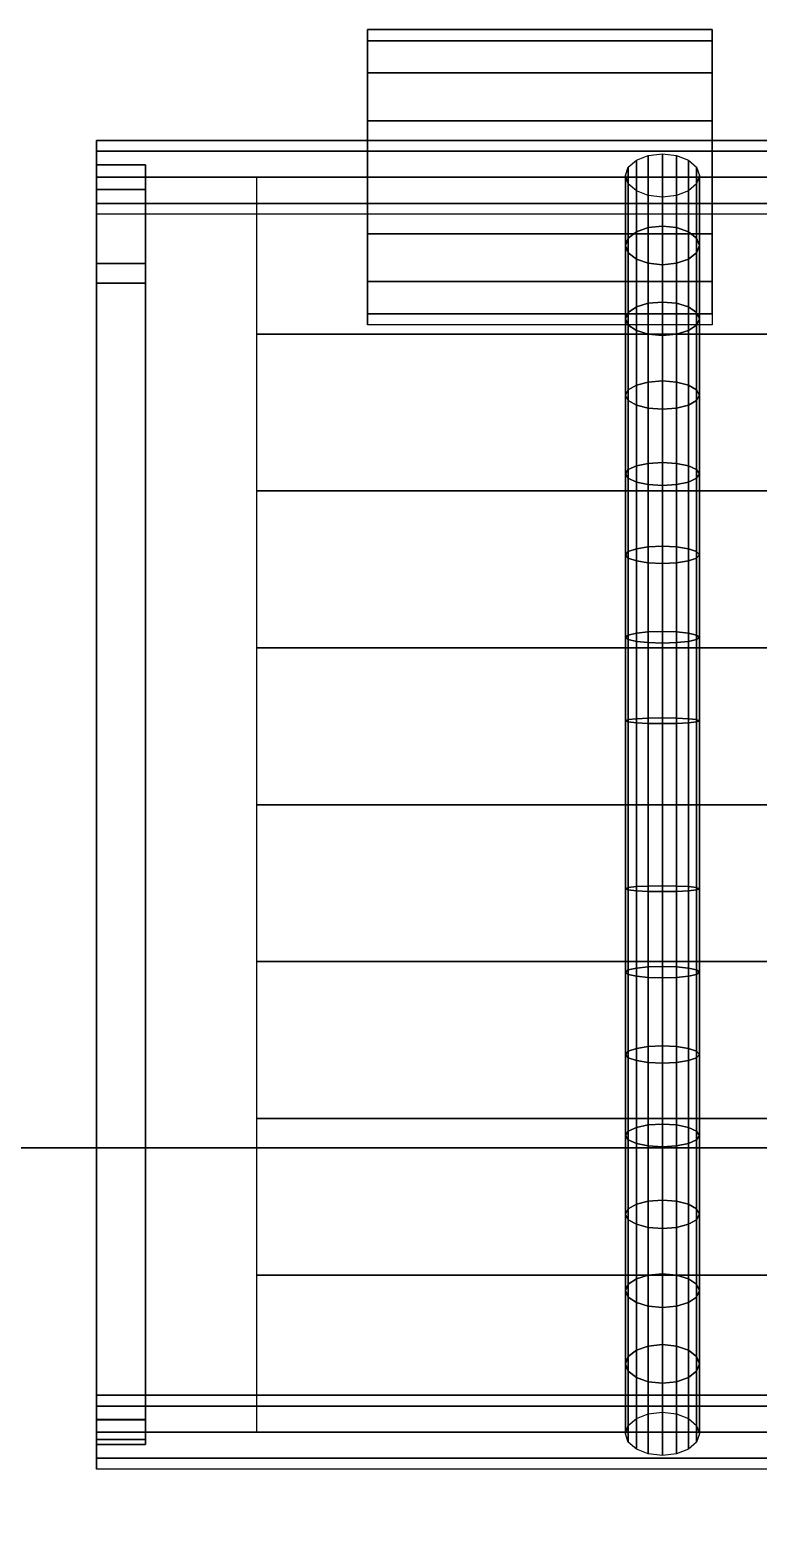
# Model space of a CAD drawing. Extents: x -45 to 195, y -45 to 195.
# Drawn here: x 14.8 to 44.4, y 135.2 to 195.4 of the extents above; entities that cross this region are included whole.
import ezdxf

# ---------------------------------------------------------------- set-up
doc = ezdxf.new("R2010")
doc.units = 0
doc.header["$MEASUREMENT"] = 0
doc.layers.get('0').update_dxf_attribs({"linetype": 'CONTINUOUS'})

msp = doc.modelspace()

# ---------------------------------------------------------------- linework, layer by layer
at = {"extrusion": (-1, 0, 0)}
msp.add_line((19.494, 189.94), (19.494, 137.94), dxfattribs=at)
at = {"color": 7}
msp.add_line((0, 150, 72), (150, 150, 72), dxfattribs=at)
at = {"extrusion": (-1, 0, 0)}
for centre, radius in [((-189.44, 65.5, -28.509), 6), ((-189.44, 65.5, -17.494), 1.5), ((-189.44, 46, -17.494), 1.5), ((-138.44, 46, -17.494), 1.5)]:
    msp.add_circle(centre, radius, dxfattribs=at)
for points in [[(39.92, 187.392, 43.229), (39.434, 187.223, 43.506), (39.434, 190.132, 45.45), (39.92, 190.323, 45.187)], [(40.494, 187.452, 43.131), (39.92, 187.392, 43.229), (39.92, 190.323, 45.187), (40.494, 190.39, 45.094)], [(41.068, 187.392, 43.229), (40.494, 187.452, 43.131), (40.494, 190.39, 45.094), (41.068, 190.323, 45.187)], [(41.555, 187.223, 43.506), (41.068, 187.392, 43.229), (41.068, 190.323, 45.187), (41.555, 190.132, 45.45)], [(39.108, 186.968, 43.921), (38.994, 186.668, 44.41), (38.994, 189.508, 46.308), (39.108, 189.846, 45.843)], [(39.434, 187.223, 43.506), (39.108, 186.968, 43.921), (39.108, 189.846, 45.843), (39.434, 190.132, 45.45)], [(41.88, 186.968, 43.921), (41.555, 187.223, 43.506), (41.555, 190.132, 45.45), (41.88, 189.846, 45.843)], [(41.994, 186.668, 44.41), (41.88, 186.968, 43.921), (41.88, 189.846, 45.843), (41.994, 189.508, 46.308)], [(38.994, 186.668, 44.41), (39.108, 186.368, 44.9), (39.108, 189.171, 46.772), (38.994, 189.508, 46.308)], [(39.108, 186.368, 44.9), (39.434, 186.114, 45.315), (39.434, 188.885, 47.166), (39.108, 189.171, 46.772)], [(41.555, 186.114, 45.315), (41.88, 186.368, 44.9), (41.88, 189.171, 46.772), (41.555, 188.885, 47.166)], [(41.88, 186.368, 44.9), (41.994, 186.668, 44.41), (41.994, 189.508, 46.308), (41.88, 189.171, 46.772)], [(39.434, 186.114, 45.315), (39.92, 185.944, 45.592), (39.92, 188.694, 47.429), (39.434, 188.885, 47.166)], [(39.92, 185.944, 45.592), (40.494, 185.885, 45.689), (40.494, 188.627, 47.521), (39.92, 188.694, 47.429)], [(40.494, 185.885, 45.689), (41.068, 185.944, 45.592), (41.068, 188.694, 47.429), (40.494, 188.627, 47.521)], [(41.068, 185.944, 45.592), (41.555, 186.114, 45.315), (41.555, 188.885, 47.166), (41.068, 188.694, 47.429)], [(39.92, 184.317, 41.506), (39.434, 184.17, 41.796), (39.434, 187.223, 43.506), (39.92, 187.392, 43.229)], [(40.494, 184.369, 41.405), (39.92, 184.317, 41.506), (39.92, 187.392, 43.229), (40.494, 187.452, 43.131)], [(41.068, 184.317, 41.506), (40.494, 184.369, 41.405), (40.494, 187.452, 43.131), (41.068, 187.392, 43.229)], [(41.555, 184.17, 41.796), (41.068, 184.317, 41.506), (41.068, 187.392, 43.229), (41.555, 187.223, 43.506)], [(39.108, 183.949, 42.23), (38.994, 183.688, 42.741), (38.994, 186.668, 44.41), (39.108, 186.968, 43.921)], [(39.434, 184.17, 41.796), (39.108, 183.949, 42.23), (39.108, 186.968, 43.921), (39.434, 187.223, 43.506)], [(41.88, 183.949, 42.23), (41.555, 184.17, 41.796), (41.555, 187.223, 43.506), (41.88, 186.968, 43.921)], [(41.994, 183.688, 42.741), (41.88, 183.949, 42.23), (41.88, 186.968, 43.921), (41.994, 186.668, 44.41)], [(38.994, 183.688, 42.741), (39.108, 183.428, 43.253), (39.108, 186.368, 44.9), (38.994, 186.668, 44.41)], [(39.108, 183.428, 43.253), (39.434, 183.207, 43.686), (39.434, 186.114, 45.315), (39.108, 186.368, 44.9)], [(39.434, 183.207, 43.686), (39.92, 183.059, 43.976), (39.92, 185.944, 45.592), (39.434, 186.114, 45.315)], [(41.068, 183.059, 43.976), (41.555, 183.207, 43.686), (41.555, 186.114, 45.315), (41.068, 185.944, 45.592)], [(41.555, 183.207, 43.686), (41.88, 183.428, 43.253), (41.88, 186.368, 44.9), (41.555, 186.114, 45.315)], [(41.88, 183.428, 43.253), (41.994, 183.688, 42.741), (41.994, 186.668, 44.41), (41.88, 186.368, 44.9)], [(39.92, 183.059, 43.976), (40.494, 183.007, 44.078), (40.494, 185.885, 45.689), (39.92, 185.944, 45.592)], [(40.494, 183.007, 44.078), (41.068, 183.059, 43.976), (41.068, 185.944, 45.592), (40.494, 185.885, 45.689)], [(39.92, 181.117, 40.031), (39.434, 180.992, 40.331), (39.434, 184.17, 41.796), (39.92, 184.317, 41.506)], [(40.494, 181.16, 39.925), (39.92, 181.117, 40.031), (39.92, 184.317, 41.506), (40.494, 184.369, 41.405)], [(41.068, 181.117, 40.031), (40.494, 181.16, 39.925), (40.494, 184.369, 41.405), (41.068, 184.317, 41.506)], [(41.555, 180.992, 40.331), (41.068, 181.117, 40.031), (41.068, 184.317, 41.506), (41.555, 184.17, 41.796)], [(39.108, 180.806, 40.781), (38.994, 180.586, 41.311), (38.994, 183.688, 42.741), (39.108, 183.949, 42.23)], [(38.994, 180.586, 41.311), (39.108, 180.367, 41.842), (39.108, 183.428, 43.253), (38.994, 183.688, 42.741)], [(39.434, 180.992, 40.331), (39.108, 180.806, 40.781), (39.108, 183.949, 42.23), (39.434, 184.17, 41.796)], [(41.88, 180.806, 40.781), (41.555, 180.992, 40.331), (41.555, 184.17, 41.796), (41.88, 183.949, 42.23)], [(41.994, 180.586, 41.311), (41.88, 180.806, 40.781), (41.88, 183.949, 42.23), (41.994, 183.688, 42.741)], [(41.88, 180.367, 41.842), (41.994, 180.586, 41.311), (41.994, 183.688, 42.741), (41.88, 183.428, 43.253)], [(39.108, 180.367, 41.842), (39.434, 180.18, 42.291), (39.434, 183.207, 43.686), (39.108, 183.428, 43.253)], [(39.434, 180.18, 42.291), (39.92, 180.056, 42.592), (39.92, 183.059, 43.976), (39.434, 183.207, 43.686)], [(41.068, 180.056, 42.592), (41.555, 180.18, 42.291), (41.555, 183.207, 43.686), (41.068, 183.059, 43.976)], [(41.555, 180.18, 42.291), (41.88, 180.367, 41.842), (41.88, 183.428, 43.253), (41.555, 183.207, 43.686)], [(39.92, 180.056, 42.592), (40.494, 180.012, 42.697), (40.494, 183.007, 44.078), (39.92, 183.059, 43.976)], [(40.494, 180.012, 42.697), (41.068, 180.056, 42.592), (41.068, 183.059, 43.976), (40.494, 183.007, 44.078)], [(39.108, 177.559, 39.583), (38.994, 177.382, 40.129), (38.994, 180.586, 41.311), (39.108, 180.806, 40.781)], [(39.434, 177.71, 39.12), (39.108, 177.559, 39.583), (39.108, 180.806, 40.781), (39.434, 180.992, 40.331)], [(39.92, 177.81, 38.811), (39.434, 177.71, 39.12), (39.434, 180.992, 40.331), (39.92, 181.117, 40.031)], [(40.494, 177.845, 38.702), (39.92, 177.81, 38.811), (39.92, 181.117, 40.031), (40.494, 181.16, 39.925)], [(41.068, 177.81, 38.811), (40.494, 177.845, 38.702), (40.494, 181.16, 39.925), (41.068, 181.117, 40.031)], [(41.555, 177.71, 39.12), (41.068, 177.81, 38.811), (41.068, 181.117, 40.031), (41.555, 180.992, 40.331)], [(41.88, 177.559, 39.583), (41.555, 177.71, 39.12), (41.555, 180.992, 40.331), (41.88, 180.806, 40.781)], [(41.994, 177.382, 40.129), (41.88, 177.559, 39.583), (41.88, 180.806, 40.781), (41.994, 180.586, 41.311)], [(38.994, 177.382, 40.129), (39.108, 177.205, 40.675), (39.108, 180.367, 41.842), (38.994, 180.586, 41.311)], [(39.108, 177.205, 40.675), (39.434, 177.054, 41.138), (39.434, 180.18, 42.291), (39.108, 180.367, 41.842)], [(39.434, 177.054, 41.138), (39.92, 176.954, 41.447), (39.92, 180.056, 42.592), (39.434, 180.18, 42.291)], [(41.068, 176.954, 41.447), (41.555, 177.054, 41.138), (41.555, 180.18, 42.291), (41.068, 180.056, 42.592)], [(41.555, 177.054, 41.138), (41.88, 177.205, 40.675), (41.88, 180.367, 41.842), (41.555, 180.18, 42.291)], [(41.88, 177.205, 40.675), (41.994, 177.382, 40.129), (41.994, 180.586, 41.311), (41.88, 180.367, 41.842)], [(39.92, 176.954, 41.447), (40.494, 176.918, 41.556), (40.494, 180.012, 42.697), (39.92, 180.056, 42.592)], [(40.494, 176.918, 41.556), (41.068, 176.954, 41.447), (41.068, 180.056, 42.592), (40.494, 180.012, 42.697)], [(39.434, 174.342, 38.171), (39.108, 174.229, 38.644), (39.108, 177.559, 39.583), (39.434, 177.71, 39.12)], [(39.92, 174.418, 37.854), (39.434, 174.342, 38.171), (39.434, 177.71, 39.12), (39.92, 177.81, 38.811)], [(40.494, 174.445, 37.743), (39.92, 174.418, 37.854), (39.92, 177.81, 38.811), (40.494, 177.845, 38.702)], [(41.068, 174.418, 37.854), (40.494, 174.445, 37.743), (40.494, 177.845, 38.702), (41.068, 177.81, 38.811)], [(41.555, 174.342, 38.171), (41.068, 174.418, 37.854), (41.068, 177.81, 38.811), (41.555, 177.71, 39.12)], [(41.88, 174.229, 38.644), (41.555, 174.342, 38.171), (41.555, 177.71, 39.12), (41.88, 177.559, 39.583)], [(39.108, 174.229, 38.644), (38.994, 174.095, 39.202), (38.994, 177.382, 40.129), (39.108, 177.559, 39.583)], [(38.994, 174.095, 39.202), (39.108, 173.961, 39.76), (39.108, 177.205, 40.675), (38.994, 177.382, 40.129)], [(39.108, 173.961, 39.76), (39.434, 173.847, 40.233), (39.434, 177.054, 41.138), (39.108, 177.205, 40.675)], [(39.434, 173.847, 40.233), (39.92, 173.771, 40.549), (39.92, 176.954, 41.447), (39.434, 177.054, 41.138)], [(41.068, 173.771, 40.549), (41.555, 173.847, 40.233), (41.555, 177.054, 41.138), (41.068, 176.954, 41.447)], [(41.555, 173.847, 40.233), (41.88, 173.961, 39.76), (41.88, 177.205, 40.675), (41.555, 177.054, 41.138)], [(41.994, 174.095, 39.202), (41.88, 174.229, 38.644), (41.88, 177.559, 39.583), (41.994, 177.382, 40.129)], [(41.88, 173.961, 39.76), (41.994, 174.095, 39.202), (41.994, 177.382, 40.129), (41.88, 177.205, 40.675)], [(39.92, 173.771, 40.549), (40.494, 173.744, 40.66), (40.494, 176.918, 41.556), (39.92, 176.954, 41.447)], [(40.494, 173.744, 40.66), (41.068, 173.771, 40.549), (41.068, 176.954, 41.447), (40.494, 176.918, 41.556)], [(39.108, 170.834, 37.969), (38.994, 170.745, 38.536), (38.994, 174.095, 39.202), (39.108, 174.229, 38.644)], [(38.994, 170.745, 38.536), (39.108, 170.655, 39.103), (39.108, 173.961, 39.76), (38.994, 174.095, 39.202)], [(39.434, 170.91, 37.488), (39.108, 170.834, 37.969), (39.108, 174.229, 38.644), (39.434, 174.342, 38.171)], [(39.92, 170.961, 37.167), (39.434, 170.91, 37.488), (39.434, 174.342, 38.171), (39.92, 174.418, 37.854)], [(40.494, 170.979, 37.054), (39.92, 170.961, 37.167), (39.92, 174.418, 37.854), (40.494, 174.445, 37.743)], [(41.068, 170.961, 37.167), (40.494, 170.979, 37.054), (40.494, 174.445, 37.743), (41.068, 174.418, 37.854)], [(41.555, 170.91, 37.488), (41.068, 170.961, 37.167), (41.068, 174.418, 37.854), (41.555, 174.342, 38.171)], [(41.88, 170.834, 37.969), (41.555, 170.91, 37.488), (41.555, 174.342, 38.171), (41.88, 174.229, 38.644)], [(41.994, 170.745, 38.536), (41.88, 170.834, 37.969), (41.88, 174.229, 38.644), (41.994, 174.095, 39.202)], [(41.88, 170.655, 39.103), (41.994, 170.745, 38.536), (41.994, 174.095, 39.202), (41.88, 173.961, 39.76)], [(39.108, 170.655, 39.103), (39.434, 170.579, 39.583), (39.434, 173.847, 40.233), (39.108, 173.961, 39.76)], [(39.434, 170.579, 39.583), (39.92, 170.528, 39.904), (39.92, 173.771, 40.549), (39.434, 173.847, 40.233)], [(39.92, 170.528, 39.904), (40.494, 170.51, 40.017), (40.494, 173.744, 40.66), (39.92, 173.771, 40.549)], [(40.494, 170.51, 40.017), (41.068, 170.528, 39.904), (41.068, 173.771, 40.549), (40.494, 173.744, 40.66)], [(41.068, 170.528, 39.904), (41.555, 170.579, 39.583), (41.555, 173.847, 40.233), (41.068, 173.771, 40.549)], [(41.555, 170.579, 39.583), (41.88, 170.655, 39.103), (41.88, 173.961, 39.76), (41.555, 173.847, 40.233)], [(39.108, 167.398, 37.562), (38.994, 167.353, 38.134), (38.994, 170.745, 38.536), (39.108, 170.834, 37.969)], [(38.994, 167.353, 38.134), (39.108, 167.308, 38.706), (39.108, 170.655, 39.103), (38.994, 170.745, 38.536)], [(39.434, 167.436, 37.077), (39.108, 167.398, 37.562), (39.108, 170.834, 37.969), (39.434, 170.91, 37.488)], [(39.108, 167.308, 38.706), (39.434, 167.269, 39.191), (39.434, 170.579, 39.583), (39.108, 170.655, 39.103)], [(39.92, 167.461, 36.753), (39.434, 167.436, 37.077), (39.434, 170.91, 37.488), (39.92, 170.961, 37.167)], [(39.434, 167.269, 39.191), (39.92, 167.244, 39.516), (39.92, 170.528, 39.904), (39.434, 170.579, 39.583)], [(40.494, 167.47, 36.639), (39.92, 167.461, 36.753), (39.92, 170.961, 37.167), (40.494, 170.979, 37.054)], [(39.92, 167.244, 39.516), (40.494, 167.235, 39.629), (40.494, 170.51, 40.017), (39.92, 170.528, 39.904)], [(41.068, 167.461, 36.753), (40.494, 167.47, 36.639), (40.494, 170.979, 37.054), (41.068, 170.961, 37.167)], [(40.494, 167.235, 39.629), (41.068, 167.244, 39.516), (41.068, 170.528, 39.904), (40.494, 170.51, 40.017)], [(41.555, 167.436, 37.077), (41.068, 167.461, 36.753), (41.068, 170.961, 37.167), (41.555, 170.91, 37.488)], [(41.068, 167.244, 39.516), (41.555, 167.269, 39.191), (41.555, 170.579, 39.583), (41.068, 170.528, 39.904)], [(41.88, 167.398, 37.562), (41.555, 167.436, 37.077), (41.555, 170.91, 37.488), (41.88, 170.834, 37.969)], [(41.555, 167.269, 39.191), (41.88, 167.308, 38.706), (41.88, 170.655, 39.103), (41.555, 170.579, 39.583)], [(41.994, 167.353, 38.134), (41.88, 167.398, 37.562), (41.88, 170.834, 37.969), (41.994, 170.745, 38.536)], [(41.88, 167.308, 38.706), (41.994, 167.353, 38.134), (41.994, 170.745, 38.536), (41.88, 170.655, 39.103)], [(39.434, 163.94, 36.939), (39.108, 163.94, 37.426), (39.108, 167.398, 37.562), (39.434, 167.436, 37.077)], [(39.92, 163.94, 36.614), (39.434, 163.94, 36.939), (39.434, 167.436, 37.077), (39.92, 167.461, 36.753)], [(40.494, 163.94, 36.5), (39.92, 163.94, 36.614), (39.92, 167.461, 36.753), (40.494, 167.47, 36.639)], [(41.068, 163.94, 36.614), (40.494, 163.94, 36.5), (40.494, 167.47, 36.639), (41.068, 167.461, 36.753)], [(41.555, 163.94, 36.939), (41.068, 163.94, 36.614), (41.068, 167.461, 36.753), (41.555, 167.436, 37.077)], [(41.88, 163.94, 37.426), (41.555, 163.94, 36.939), (41.555, 167.436, 37.077), (41.88, 167.398, 37.562)], [(39.108, 163.94, 37.426), (38.994, 163.94, 38), (38.994, 167.353, 38.134), (39.108, 167.398, 37.562)], [(38.994, 163.94, 38), (39.108, 163.94, 38.574), (39.108, 167.308, 38.706), (38.994, 167.353, 38.134)], [(39.108, 163.94, 38.574), (39.434, 163.94, 39.061), (39.434, 167.269, 39.191), (39.108, 167.308, 38.706)], [(39.434, 163.94, 39.061), (39.92, 163.94, 39.386), (39.92, 167.244, 39.516), (39.434, 167.269, 39.191)], [(39.92, 163.94, 39.386), (40.494, 163.94, 39.5), (40.494, 167.235, 39.629), (39.92, 167.244, 39.516)], [(40.494, 163.94, 39.5), (41.068, 163.94, 39.386), (41.068, 167.244, 39.516), (40.494, 167.235, 39.629)], [(41.068, 163.94, 39.386), (41.555, 163.94, 39.061), (41.555, 167.269, 39.191), (41.068, 167.244, 39.516)], [(41.555, 163.94, 39.061), (41.88, 163.94, 38.574), (41.88, 167.308, 38.706), (41.555, 167.269, 39.191)], [(41.994, 163.94, 38), (41.88, 163.94, 37.426), (41.88, 167.398, 37.562), (41.994, 167.353, 38.134)], [(41.88, 163.94, 38.574), (41.994, 163.94, 38), (41.994, 167.353, 38.134), (41.88, 167.308, 38.706)], [(38.994, 160.527, 38.134), (39.108, 160.572, 38.706), (39.108, 163.94, 38.574), (38.994, 163.94, 38)], [(39.108, 160.482, 37.562), (38.994, 160.527, 38.134), (38.994, 163.94, 38), (39.108, 163.94, 37.426)], [(39.108, 160.572, 38.706), (39.434, 160.61, 39.191), (39.434, 163.94, 39.061), (39.108, 163.94, 38.574)], [(39.434, 160.443, 37.077), (39.108, 160.482, 37.562), (39.108, 163.94, 37.426), (39.434, 163.94, 36.939)], [(39.434, 160.61, 39.191), (39.92, 160.635, 39.516), (39.92, 163.94, 39.386), (39.434, 163.94, 39.061)], [(39.92, 160.418, 36.753), (39.434, 160.443, 37.077), (39.434, 163.94, 36.939), (39.92, 163.94, 36.614)], [(39.92, 160.635, 39.516), (40.494, 160.644, 39.629), (40.494, 163.94, 39.5), (39.92, 163.94, 39.386)], [(40.494, 160.409, 36.639), (39.92, 160.418, 36.753), (39.92, 163.94, 36.614), (40.494, 163.94, 36.5)], [(41.068, 160.418, 36.753), (40.494, 160.409, 36.639), (40.494, 163.94, 36.5), (41.068, 163.94, 36.614)], [(40.494, 160.644, 39.629), (41.068, 160.635, 39.516), (41.068, 163.94, 39.386), (40.494, 163.94, 39.5)], [(41.555, 160.443, 37.077), (41.068, 160.418, 36.753), (41.068, 163.94, 36.614), (41.555, 163.94, 36.939)], [(41.068, 160.635, 39.516), (41.555, 160.61, 39.191), (41.555, 163.94, 39.061), (41.068, 163.94, 39.386)], [(41.88, 160.482, 37.562), (41.555, 160.443, 37.077), (41.555, 163.94, 36.939), (41.88, 163.94, 37.426)], [(41.555, 160.61, 39.191), (41.88, 160.572, 38.706), (41.88, 163.94, 38.574), (41.555, 163.94, 39.061)], [(41.994, 160.527, 38.134), (41.88, 160.482, 37.562), (41.88, 163.94, 37.426), (41.994, 163.94, 38)], [(41.88, 160.572, 38.706), (41.994, 160.527, 38.134), (41.994, 163.94, 38), (41.88, 163.94, 38.574)], [(38.994, 157.135, 38.536), (39.108, 157.225, 39.103), (39.108, 160.572, 38.706), (38.994, 160.527, 38.134)], [(39.108, 157.045, 37.969), (38.994, 157.135, 38.536), (38.994, 160.527, 38.134), (39.108, 160.482, 37.562)], [(39.108, 157.225, 39.103), (39.434, 157.301, 39.583), (39.434, 160.61, 39.191), (39.108, 160.572, 38.706)], [(39.434, 156.969, 37.488), (39.108, 157.045, 37.969), (39.108, 160.482, 37.562), (39.434, 160.443, 37.077)], [(39.434, 157.301, 39.583), (39.92, 157.352, 39.904), (39.92, 160.635, 39.516), (39.434, 160.61, 39.191)], [(39.92, 156.918, 37.167), (39.434, 156.969, 37.488), (39.434, 160.443, 37.077), (39.92, 160.418, 36.753)], [(39.92, 157.352, 39.904), (40.494, 157.369, 40.017), (40.494, 160.644, 39.629), (39.92, 160.635, 39.516)], [(40.494, 156.9, 37.054), (39.92, 156.918, 37.167), (39.92, 160.418, 36.753), (40.494, 160.409, 36.639)], [(40.494, 157.369, 40.017), (41.068, 157.352, 39.904), (41.068, 160.635, 39.516), (40.494, 160.644, 39.629)], [(41.068, 156.918, 37.167), (40.494, 156.9, 37.054), (40.494, 160.409, 36.639), (41.068, 160.418, 36.753)], [(41.068, 157.352, 39.904), (41.555, 157.301, 39.583), (41.555, 160.61, 39.191), (41.068, 160.635, 39.516)], [(41.555, 156.969, 37.488), (41.068, 156.918, 37.167), (41.068, 160.418, 36.753), (41.555, 160.443, 37.077)], [(41.555, 157.301, 39.583), (41.88, 157.225, 39.103), (41.88, 160.572, 38.706), (41.555, 160.61, 39.191)], [(41.88, 157.045, 37.969), (41.555, 156.969, 37.488), (41.555, 160.443, 37.077), (41.88, 160.482, 37.562)], [(41.88, 157.225, 39.103), (41.994, 157.135, 38.536), (41.994, 160.527, 38.134), (41.88, 160.572, 38.706)], [(41.994, 157.135, 38.536), (41.88, 157.045, 37.969), (41.88, 160.482, 37.562), (41.994, 160.527, 38.134)], [(38.994, 153.785, 39.202), (39.108, 153.919, 39.76), (39.108, 157.225, 39.103), (38.994, 157.135, 38.536)], [(39.108, 153.919, 39.76), (39.434, 154.032, 40.233), (39.434, 157.301, 39.583), (39.108, 157.225, 39.103)], [(39.434, 154.032, 40.233), (39.92, 154.108, 40.549), (39.92, 157.352, 39.904), (39.434, 157.301, 39.583)], [(39.92, 154.108, 40.549), (40.494, 154.135, 40.66), (40.494, 157.369, 40.017), (39.92, 157.352, 39.904)], [(40.494, 154.135, 40.66), (41.068, 154.108, 40.549), (41.068, 157.352, 39.904), (40.494, 157.369, 40.017)], [(41.068, 154.108, 40.549), (41.555, 154.032, 40.233), (41.555, 157.301, 39.583), (41.068, 157.352, 39.904)], [(41.555, 154.032, 40.233), (41.88, 153.919, 39.76), (41.88, 157.225, 39.103), (41.555, 157.301, 39.583)], [(41.88, 153.919, 39.76), (41.994, 153.785, 39.202), (41.994, 157.135, 38.536), (41.88, 157.225, 39.103)], [(39.108, 153.651, 38.644), (38.994, 153.785, 39.202), (38.994, 157.135, 38.536), (39.108, 157.045, 37.969)], [(39.434, 153.537, 38.171), (39.108, 153.651, 38.644), (39.108, 157.045, 37.969), (39.434, 156.969, 37.488)], [(39.92, 153.461, 37.854), (39.434, 153.537, 38.171), (39.434, 156.969, 37.488), (39.92, 156.918, 37.167)], [(40.494, 153.435, 37.743), (39.92, 153.461, 37.854), (39.92, 156.918, 37.167), (40.494, 156.9, 37.054)], [(41.068, 153.461, 37.854), (40.494, 153.435, 37.743), (40.494, 156.9, 37.054), (41.068, 156.918, 37.167)], [(41.555, 153.537, 38.171), (41.068, 153.461, 37.854), (41.068, 156.918, 37.167), (41.555, 156.969, 37.488)], [(41.88, 153.651, 38.644), (41.555, 153.537, 38.171), (41.555, 156.969, 37.488), (41.88, 157.045, 37.969)], [(41.994, 153.785, 39.202), (41.88, 153.651, 38.644), (41.88, 157.045, 37.969), (41.994, 157.135, 38.536)], [(38.994, 150.497, 40.129), (39.108, 150.675, 40.675), (39.108, 153.919, 39.76), (38.994, 153.785, 39.202)], [(39.108, 150.32, 39.583), (38.994, 150.497, 40.129), (38.994, 153.785, 39.202), (39.108, 153.651, 38.644)], [(39.108, 150.675, 40.675), (39.434, 150.825, 41.138), (39.434, 154.032, 40.233), (39.108, 153.919, 39.76)], [(39.434, 150.17, 39.12), (39.108, 150.32, 39.583), (39.108, 153.651, 38.644), (39.434, 153.537, 38.171)], [(39.434, 150.825, 41.138), (39.92, 150.926, 41.447), (39.92, 154.108, 40.549), (39.434, 154.032, 40.233)], [(39.92, 150.926, 41.447), (40.494, 150.961, 41.556), (40.494, 154.135, 40.66), (39.92, 154.108, 40.549)], [(40.494, 150.961, 41.556), (41.068, 150.926, 41.447), (41.068, 154.108, 40.549), (40.494, 154.135, 40.66)], [(41.068, 150.926, 41.447), (41.555, 150.825, 41.138), (41.555, 154.032, 40.233), (41.068, 154.108, 40.549)], [(41.555, 150.825, 41.138), (41.88, 150.675, 40.675), (41.88, 153.919, 39.76), (41.555, 154.032, 40.233)], [(41.88, 150.32, 39.583), (41.555, 150.17, 39.12), (41.555, 153.537, 38.171), (41.88, 153.651, 38.644)], [(41.88, 150.675, 40.675), (41.994, 150.497, 40.129), (41.994, 153.785, 39.202), (41.88, 153.919, 39.76)], [(41.994, 150.497, 40.129), (41.88, 150.32, 39.583), (41.88, 153.651, 38.644), (41.994, 153.785, 39.202)], [(39.92, 150.069, 38.811), (39.434, 150.17, 39.12), (39.434, 153.537, 38.171), (39.92, 153.461, 37.854)], [(40.494, 150.034, 38.702), (39.92, 150.069, 38.811), (39.92, 153.461, 37.854), (40.494, 153.435, 37.743)], [(41.068, 150.069, 38.811), (40.494, 150.034, 38.702), (40.494, 153.435, 37.743), (41.068, 153.461, 37.854)], [(41.555, 150.17, 39.12), (41.068, 150.069, 38.811), (41.068, 153.461, 37.854), (41.555, 153.537, 38.171)], [(38.994, 147.293, 41.311), (39.108, 147.513, 41.842), (39.108, 150.675, 40.675), (38.994, 150.497, 40.129)], [(39.108, 147.513, 41.842), (39.434, 147.699, 42.291), (39.434, 150.825, 41.138), (39.108, 150.675, 40.675)], [(39.434, 147.699, 42.291), (39.92, 147.823, 42.592), (39.92, 150.926, 41.447), (39.434, 150.825, 41.138)], [(39.92, 147.823, 42.592), (40.494, 147.867, 42.697), (40.494, 150.961, 41.556), (39.92, 150.926, 41.447)], [(40.494, 147.867, 42.697), (41.068, 147.823, 42.592), (41.068, 150.926, 41.447), (40.494, 150.961, 41.556)], [(41.068, 147.823, 42.592), (41.555, 147.699, 42.291), (41.555, 150.825, 41.138), (41.068, 150.926, 41.447)], [(41.555, 147.699, 42.291), (41.88, 147.513, 41.842), (41.88, 150.675, 40.675), (41.555, 150.825, 41.138)], [(41.88, 147.513, 41.842), (41.994, 147.293, 41.311), (41.994, 150.497, 40.129), (41.88, 150.675, 40.675)], [(39.108, 147.073, 40.781), (38.994, 147.293, 41.311), (38.994, 150.497, 40.129), (39.108, 150.32, 39.583)], [(39.434, 146.887, 40.331), (39.108, 147.073, 40.781), (39.108, 150.32, 39.583), (39.434, 150.17, 39.12)], [(39.92, 146.763, 40.031), (39.434, 146.887, 40.331), (39.434, 150.17, 39.12), (39.92, 150.069, 38.811)], [(40.494, 146.719, 39.925), (39.92, 146.763, 40.031), (39.92, 150.069, 38.811), (40.494, 150.034, 38.702)], [(41.068, 146.763, 40.031), (40.494, 146.719, 39.925), (40.494, 150.034, 38.702), (41.068, 150.069, 38.811)], [(41.555, 146.887, 40.331), (41.068, 146.763, 40.031), (41.068, 150.069, 38.811), (41.555, 150.17, 39.12)], [(41.88, 147.073, 40.781), (41.555, 146.887, 40.331), (41.555, 150.17, 39.12), (41.88, 150.32, 39.583)], [(41.994, 147.293, 41.311), (41.88, 147.073, 40.781), (41.88, 150.32, 39.583), (41.994, 150.497, 40.129)], [(39.108, 144.452, 43.253), (39.434, 144.673, 43.686), (39.434, 147.699, 42.291), (39.108, 147.513, 41.842)], [(39.434, 144.673, 43.686), (39.92, 144.82, 43.976), (39.92, 147.823, 42.592), (39.434, 147.699, 42.291)], [(39.92, 144.82, 43.976), (40.494, 144.872, 44.078), (40.494, 147.867, 42.697), (39.92, 147.823, 42.592)], [(40.494, 144.872, 44.078), (41.068, 144.82, 43.976), (41.068, 147.823, 42.592), (40.494, 147.867, 42.697)], [(41.068, 144.82, 43.976), (41.555, 144.673, 43.686), (41.555, 147.699, 42.291), (41.068, 147.823, 42.592)], [(41.555, 144.673, 43.686), (41.88, 144.452, 43.253), (41.88, 147.513, 41.842), (41.555, 147.699, 42.291)], [(38.994, 144.191, 42.741), (39.108, 144.452, 43.253), (39.108, 147.513, 41.842), (38.994, 147.293, 41.311)], [(39.108, 143.93, 42.23), (38.994, 144.191, 42.741), (38.994, 147.293, 41.311), (39.108, 147.073, 40.781)], [(39.434, 143.71, 41.796), (39.108, 143.93, 42.23), (39.108, 147.073, 40.781), (39.434, 146.887, 40.331)], [(41.88, 143.93, 42.23), (41.555, 143.71, 41.796), (41.555, 146.887, 40.331), (41.88, 147.073, 40.781)], [(41.88, 144.452, 43.253), (41.994, 144.191, 42.741), (41.994, 147.293, 41.311), (41.88, 147.513, 41.842)], [(41.994, 144.191, 42.741), (41.88, 143.93, 42.23), (41.88, 147.073, 40.781), (41.994, 147.293, 41.311)], [(39.92, 143.562, 41.506), (39.434, 143.71, 41.796), (39.434, 146.887, 40.331), (39.92, 146.763, 40.031)], [(40.494, 143.51, 41.405), (39.92, 143.562, 41.506), (39.92, 146.763, 40.031), (40.494, 146.719, 39.925)], [(41.068, 143.562, 41.506), (40.494, 143.51, 41.405), (40.494, 146.719, 39.925), (41.068, 146.763, 40.031)], [(41.555, 143.71, 41.796), (41.068, 143.562, 41.506), (41.068, 146.763, 40.031), (41.555, 146.887, 40.331)], [(39.108, 141.511, 44.9), (39.434, 141.765, 45.315), (39.434, 144.673, 43.686), (39.108, 144.452, 43.253)], [(39.434, 141.765, 45.315), (39.92, 141.935, 45.592), (39.92, 144.82, 43.976), (39.434, 144.673, 43.686)], [(39.92, 141.935, 45.592), (40.494, 141.995, 45.689), (40.494, 144.872, 44.078), (39.92, 144.82, 43.976)], [(40.494, 141.995, 45.689), (41.068, 141.935, 45.592), (41.068, 144.82, 43.976), (40.494, 144.872, 44.078)], [(41.068, 141.935, 45.592), (41.555, 141.765, 45.315), (41.555, 144.673, 43.686), (41.068, 144.82, 43.976)], [(41.555, 141.765, 45.315), (41.88, 141.511, 44.9), (41.88, 144.452, 43.253), (41.555, 144.673, 43.686)], [(38.994, 141.211, 44.41), (39.108, 141.511, 44.9), (39.108, 144.452, 43.253), (38.994, 144.191, 42.741)], [(39.108, 140.911, 43.921), (38.994, 141.211, 44.41), (38.994, 144.191, 42.741), (39.108, 143.93, 42.23)], [(39.434, 140.657, 43.506), (39.108, 140.911, 43.921), (39.108, 143.93, 42.23), (39.434, 143.71, 41.796)], [(41.88, 140.911, 43.921), (41.555, 140.657, 43.506), (41.555, 143.71, 41.796), (41.88, 143.93, 42.23)], [(41.88, 141.511, 44.9), (41.994, 141.211, 44.41), (41.994, 144.191, 42.741), (41.88, 144.452, 43.253)], [(41.994, 141.211, 44.41), (41.88, 140.911, 43.921), (41.88, 143.93, 42.23), (41.994, 144.191, 42.741)], [(39.92, 140.487, 43.229), (39.434, 140.657, 43.506), (39.434, 143.71, 41.796), (39.92, 143.562, 41.506)], [(40.494, 140.427, 43.131), (39.92, 140.487, 43.229), (39.92, 143.562, 41.506), (40.494, 143.51, 41.405)], [(41.068, 140.487, 43.229), (40.494, 140.427, 43.131), (40.494, 143.51, 41.405), (41.068, 143.562, 41.506)], [(41.555, 140.657, 43.506), (41.068, 140.487, 43.229), (41.068, 143.562, 41.506), (41.555, 143.71, 41.796)], [(39.108, 138.708, 46.772), (39.434, 138.994, 47.166), (39.434, 141.765, 45.315), (39.108, 141.511, 44.9)], [(39.434, 138.994, 47.166), (39.92, 139.186, 47.429), (39.92, 141.935, 45.592), (39.434, 141.765, 45.315)], [(39.92, 139.186, 47.429), (40.494, 139.253, 47.521), (40.494, 141.995, 45.689), (39.92, 141.935, 45.592)], [(40.494, 139.253, 47.521), (41.068, 139.186, 47.429), (41.068, 141.935, 45.592), (40.494, 141.995, 45.689)], [(41.068, 139.186, 47.429), (41.555, 138.994, 47.166), (41.555, 141.765, 45.315), (41.068, 141.935, 45.592)], [(41.555, 138.994, 47.166), (41.88, 138.708, 46.772), (41.88, 141.511, 44.9), (41.555, 141.765, 45.315)], [(38.994, 138.371, 46.308), (39.108, 138.708, 46.772), (39.108, 141.511, 44.9), (38.994, 141.211, 44.41)], [(39.108, 138.034, 45.843), (38.994, 138.371, 46.308), (38.994, 141.211, 44.41), (39.108, 140.911, 43.921)], [(41.88, 138.708, 46.772), (41.994, 138.371, 46.308), (41.994, 141.211, 44.41), (41.88, 141.511, 44.9)], [(41.994, 138.371, 46.308), (41.88, 138.034, 45.843), (41.88, 140.911, 43.921), (41.994, 141.211, 44.41)], [(39.434, 137.748, 45.45), (39.108, 138.034, 45.843), (39.108, 140.911, 43.921), (39.434, 140.657, 43.506)], [(39.92, 137.556, 45.187), (39.434, 137.748, 45.45), (39.434, 140.657, 43.506), (39.92, 140.487, 43.229)], [(40.494, 137.489, 45.094), (39.92, 137.556, 45.187), (39.92, 140.487, 43.229), (40.494, 140.427, 43.131)], [(41.068, 137.556, 45.187), (40.494, 137.489, 45.094), (40.494, 140.427, 43.131), (41.068, 140.487, 43.229)], [(41.555, 137.748, 45.45), (41.068, 137.556, 45.187), (41.068, 140.487, 43.229), (41.555, 140.657, 43.506)], [(41.88, 138.034, 45.843), (41.555, 137.748, 45.45), (41.555, 140.657, 43.506), (41.88, 140.911, 43.921)]]:
    msp.add_3dface(points)
at = {"color": 7}
for points in [[(150, 150, 77), (0, 150, 77), (0, 0, 77), (150, 0, 77)], [(150, 150, 72), (0, 150, 72), (0, 0, 72), (150, 0, 72)]]:
    msp.add_3dface(points, dxfattribs=at)

# ---------------------------------------------------------------- meshes
mesh = msp.add_polymesh((2, 16), dxfattribs=dict(n_close=True))
for k, corner in enumerate([(28.509, 183.44, 65.5), (28.509, 183.896, 67.796), (28.509, 185.197, 69.743), (28.509, 187.144, 71.043), (28.509, 189.44, 71.5), (28.509, 191.736, 71.043), (28.509, 193.682, 69.743), (28.509, 194.983, 67.796), (28.509, 195.44, 65.5), (28.509, 194.983, 63.204), (28.509, 193.682, 61.257), (28.509, 191.736, 59.957), (28.509, 189.44, 59.5), (28.509, 187.144, 59.957), (28.509, 185.197, 61.257), (28.509, 183.896, 63.204), (42.509, 183.44, 65.5), (42.509, 183.896, 67.796), (42.509, 185.197, 69.743), (42.509, 187.144, 71.043), (42.509, 189.44, 71.5), (42.509, 191.736, 71.043), (42.509, 193.682, 69.743), (42.509, 194.983, 67.796), (42.509, 195.44, 65.5), (42.509, 194.983, 63.204), (42.509, 193.682, 61.257), (42.509, 191.736, 59.957), (42.509, 189.44, 59.5), (42.509, 187.144, 59.957), (42.509, 185.197, 61.257), (42.509, 183.896, 63.204)]):
    mesh.set_mesh_vertex(divmod(k, 16), corner)
mesh = msp.add_polymesh((2, 8), dxfattribs=dict(n_close=True))
for k, corner in enumerate([(17.494, 187.94, 65.5), (17.494, 188.379, 66.561), (17.494, 189.44, 67), (17.494, 190.5, 66.561), (17.494, 190.94, 65.5), (17.494, 190.5, 64.439), (17.494, 189.44, 64), (17.494, 188.379, 64.439), (69.494, 187.94, 65.5), (69.494, 188.379, 66.561), (69.494, 189.44, 67), (69.494, 190.5, 66.561), (69.494, 190.94, 65.5), (69.494, 190.5, 64.439), (69.494, 189.44, 64), (69.494, 188.379, 64.439)]):
    mesh.set_mesh_vertex(divmod(k, 8), corner)
mesh = msp.add_polymesh((2, 8), dxfattribs=dict(n_close=True))
for k, corner in enumerate([(17.494, 187.94, 46), (17.494, 188.379, 47.061), (17.494, 189.44, 47.5), (17.494, 190.5, 47.061), (17.494, 190.94, 46), (17.494, 190.5, 44.939), (17.494, 189.44, 44.5), (17.494, 188.379, 44.939), (69.494, 187.94, 46), (69.494, 188.379, 47.061), (69.494, 189.44, 47.5), (69.494, 190.5, 47.061), (69.494, 190.94, 46), (69.494, 190.5, 44.939), (69.494, 189.44, 44.5), (69.494, 188.379, 44.939)]):
    mesh.set_mesh_vertex(divmod(k, 8), corner)
mesh = msp.add_polymesh((6, 3))
for k, corner in enumerate([(17.494, 188.94, 46), (19.494, 188.94, 46), (19.494, 188.94, 46), (17.494, 188.94), (19.494, 188.94), (19.494, 188.94), (17.494, 189.94), (19.494, 189.94), (19.494, 188.94), (17.494, 189.94, 46), (19.494, 189.94, 46), (19.494, 188.94, 46), (17.494, 189.94, 46), (17.494, 189.94, 46), (17.494, 188.94, 46), (17.494, 189.94), (17.494, 189.94), (17.494, 188.94)]):
    mesh.set_mesh_vertex(divmod(k, 3), corner)
mesh = msp.add_polymesh((6, 3))
for k, corner in enumerate([(17.494, 189.94, 1), (19.494, 189.94, 1), (19.494, 189.94, 1), (17.494, 137.94, 1), (19.494, 137.94, 1), (19.494, 137.94, 1), (17.494, 137.94), (19.494, 137.94), (19.494, 137.94, 1), (17.494, 189.94), (19.494, 189.94), (19.494, 189.94, 1), (17.494, 189.94), (17.494, 189.94), (17.494, 189.94, 1), (17.494, 137.94), (17.494, 137.94), (17.494, 137.94, 1)]):
    mesh.set_mesh_vertex(divmod(k, 3), corner)
mesh = msp.add_polymesh((6, 3))
for k, corner in enumerate([(17.494, 137.94, 65), (19.494, 137.94, 65), (19.494, 137.94, 65), (17.494, 189.94, 65), (19.494, 189.94, 65), (19.494, 189.94, 65), (17.494, 189.94, 66), (19.494, 189.94, 66), (19.494, 189.94, 65), (17.494, 137.94, 66), (19.494, 137.94, 66), (19.494, 137.94, 65), (17.494, 137.94, 66), (17.494, 137.94, 66), (17.494, 137.94, 65), (17.494, 189.94, 66), (17.494, 189.94, 66), (17.494, 189.94, 65)]):
    mesh.set_mesh_vertex(divmod(k, 3), corner)
mesh = msp.add_polymesh((2, 9))
for k, corner in enumerate([(62.994, 138.44, 47.5), (62.994, 144.815, 47.5), (62.994, 151.19, 47.5), (62.994, 157.565, 47.5), (62.994, 163.94, 47.5), (62.994, 170.315, 47.5), (62.994, 176.69, 47.5), (62.994, 183.065, 47.5), (62.994, 189.44, 47.5), (23.994, 138.44, 47.5), (23.994, 144.815, 47.5), (23.994, 151.19, 47.5), (23.994, 157.565, 47.5), (23.994, 163.94, 47.5), (23.994, 170.315, 47.5), (23.994, 176.69, 47.5), (23.994, 183.065, 47.5), (23.994, 189.44, 47.5)]):
    mesh.set_mesh_vertex(divmod(k, 9), corner)
mesh = msp.add_polymesh((6, 3))
for k, corner in enumerate([(17.494, 138.956, -0.012), (19.494, 138.956, -0.012), (19.494, 138.956, -0.012), (17.494, 185.94, 65), (19.494, 185.94, 65), (19.494, 185.94, 65), (17.494, 185.129, 65.586), (19.494, 185.129, 65.586), (19.494, 185.94, 65), (17.494, 138.146, 0.574), (19.494, 138.146, 0.574), (19.494, 138.956, -0.012), (17.494, 138.146, 0.574), (17.494, 138.146, 0.574), (17.494, 138.956, -0.012), (17.494, 185.129, 65.586), (17.494, 185.129, 65.586), (17.494, 185.94, 65)]):
    mesh.set_mesh_vertex(divmod(k, 3), corner)
mesh = msp.add_polymesh((2, 8), dxfattribs=dict(n_close=True))
for k, corner in enumerate([(17.494, 136.94, 46), (17.494, 137.379, 47.061), (17.494, 138.44, 47.5), (17.494, 139.5, 47.061), (17.494, 139.94, 46), (17.494, 139.5, 44.939), (17.494, 138.44, 44.5), (17.494, 137.379, 44.939), (69.494, 136.94, 46), (69.494, 137.379, 47.061), (69.494, 138.44, 47.5), (69.494, 139.5, 47.061), (69.494, 139.94, 46), (69.494, 139.5, 44.939), (69.494, 138.44, 44.5), (69.494, 137.379, 44.939)]):
    mesh.set_mesh_vertex(divmod(k, 8), corner)
mesh = msp.add_polymesh((6, 3))
for k, corner in enumerate([(17.494, 138.94), (19.494, 138.94), (19.494, 138.94), (17.494, 138.94, 66), (19.494, 138.94, 66), (19.494, 138.94, 66), (17.494, 137.94, 66), (19.494, 137.94, 66), (19.494, 138.94, 66), (17.494, 137.94), (19.494, 137.94), (19.494, 138.94), (17.494, 137.94), (17.494, 137.94), (17.494, 138.94), (17.494, 137.94, 66), (17.494, 137.94, 66), (17.494, 138.94, 66)]):
    mesh.set_mesh_vertex(divmod(k, 3), corner)

doc.saveas('drawing.dxf')
